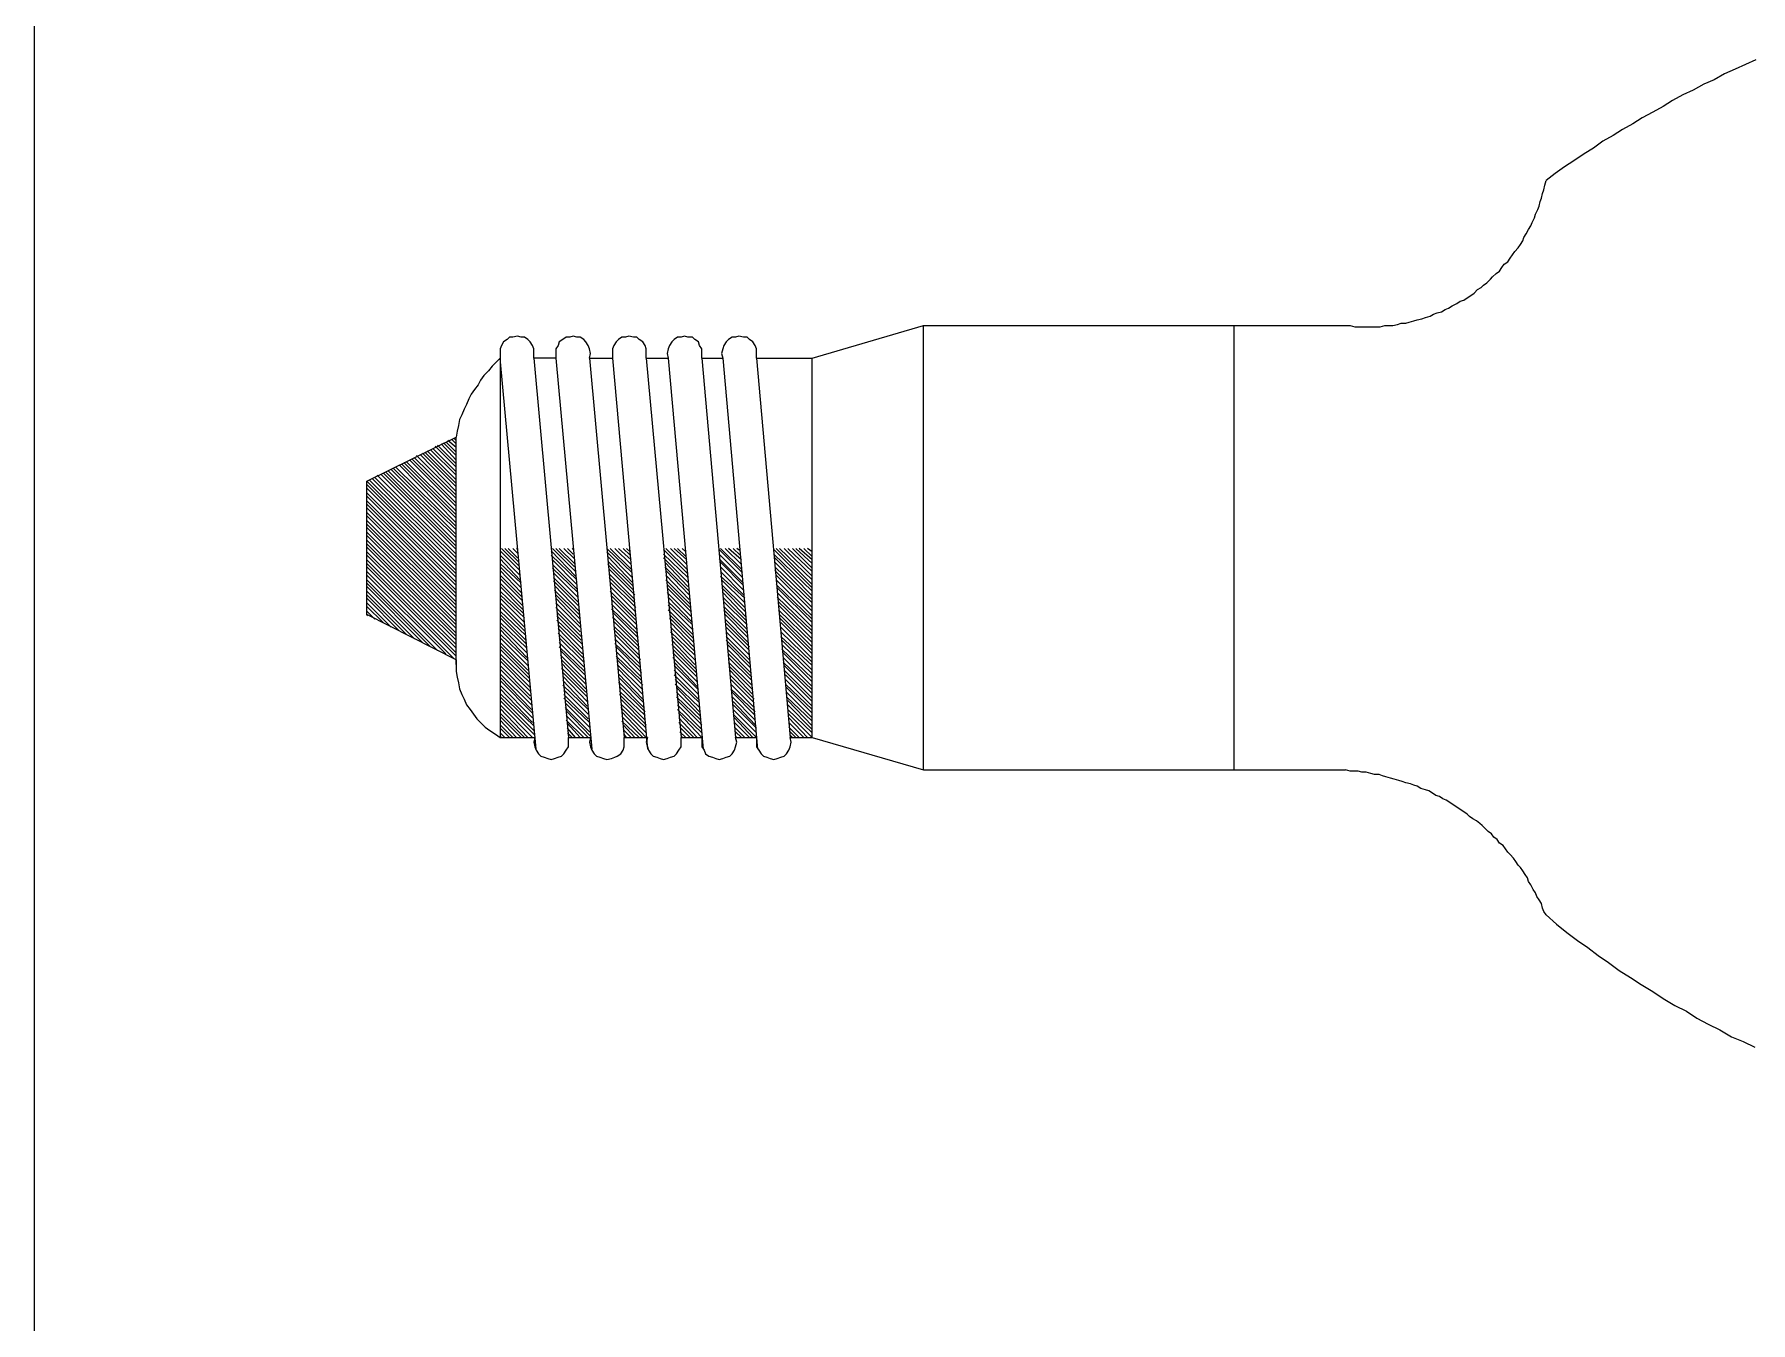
# Model space of a CAD drawing. Extents: x 604418 to 606014, y 1310869 to 1312555.
# Drawn here: x 605470.82 to 605500.63, y 1310957.45 to 1310979.81 of the extents above; entities that cross this region are included whole.
import ezdxf

# ---------------------------------------------------------------- set-up
doc = ezdxf.new("R2010")
doc.units = 0
doc.header["$MEASUREMENT"] = 0
doc.layers.get('0').update_dxf_attribs({"color": 10})

msp = doc.modelspace()

# ---------------------------------------------------------------- linework, layer by layer
at = {"color": 7, "lineweight": 13}
msp.add_lwpolyline([(605470.818, 1310924.029), (605531.002, 1310924.029), (605531.002, 1311001.915), (605470.818, 1311001.915)], close=True, dxfattribs=at)
for points in [[(605500.721, 1310979.37), (605500.54, 1310979.289), (605500.359, 1310979.208), (605500.177, 1310979.128), (605499.996, 1310979.027), (605499.815, 1310978.947), (605499.634, 1310978.846), (605499.452, 1310978.765), (605499.271, 1310978.665), (605499.11, 1310978.564), (605498.929, 1310978.463), (605498.747, 1310978.363), (605498.586, 1310978.262), (605498.405, 1310978.161), (605498.244, 1310978.06), (605498.063, 1310977.96), (605497.902, 1310977.839), (605497.74, 1310977.738), (605497.559, 1310977.617), (605497.398, 1310977.517), (605497.237, 1310977.396), (605497.076, 1310977.275)], [(605493.592, 1310974.757), (605493.672, 1310974.757), (605493.753, 1310974.737), (605493.813, 1310974.737), (605493.894, 1310974.737), (605493.974, 1310974.737), (605494.055, 1310974.737), (605494.115, 1310974.737), (605494.196, 1310974.737), (605494.276, 1310974.757), (605494.337, 1310974.757), (605494.417, 1310974.757), (605494.498, 1310974.778), (605494.558, 1310974.798), (605494.639, 1310974.798), (605494.699, 1310974.818), (605494.78, 1310974.838), (605494.84, 1310974.858), (605494.921, 1310974.878), (605494.981, 1310974.898), (605495.062, 1310974.919), (605495.122, 1310974.959), (605495.183, 1310974.979), (605495.263, 1310974.999), (605495.324, 1310975.039), (605495.384, 1310975.06), (605495.444, 1310975.1), (605495.525, 1310975.14), (605495.585, 1310975.18), (605495.646, 1310975.201), (605495.706, 1310975.241), (605495.767, 1310975.281), (605495.827, 1310975.321), (605495.888, 1310975.382), (605495.948, 1310975.422), (605495.988, 1310975.462), (605496.049, 1310975.503), (605496.109, 1310975.563), (605496.149, 1310975.603), (605496.21, 1310975.664), (605496.27, 1310975.704), (605496.31, 1310975.764), (605496.351, 1310975.825), (605496.411, 1310975.865), (605496.451, 1310975.926), (605496.492, 1310975.986), (605496.532, 1310976.046), (605496.592, 1310976.107), (605496.633, 1310976.167), (605496.673, 1310976.228), (605496.693, 1310976.288), (605496.733, 1310976.349), (605496.774, 1310976.429), (605496.814, 1310976.489), (605496.834, 1310976.55), (605496.874, 1310976.63), (605496.895, 1310976.691), (605496.935, 1310976.771), (605496.955, 1310976.832), (605496.975, 1310976.912), (605496.995, 1310976.973), (605497.015, 1310977.053), (605497.036, 1310977.114), (605497.056, 1310977.194), (605497.076, 1310977.275)], [(605479.876, 1310974.194), (605479.493, 1310974.194), (605479.493, 1310974.274), (605479.493, 1310974.355), (605479.473, 1310974.415), (605479.433, 1310974.475), (605479.393, 1310974.516), (605479.332, 1310974.556), (605479.272, 1310974.556), (605479.212, 1310974.576), (605479.131, 1310974.556), (605479.071, 1310974.556), (605479.03, 1310974.516), (605478.97, 1310974.475), (605478.93, 1310974.415), (605478.909, 1310974.355), (605478.909, 1310974.274), (605478.909, 1310974.194)], [(605480.46, 1310974.194), (605480.48, 1310974.274), (605480.46, 1310974.355), (605480.44, 1310974.415), (605480.4, 1310974.475), (605480.36, 1310974.516), (605480.299, 1310974.556), (605480.239, 1310974.556), (605480.178, 1310974.576), (605480.118, 1310974.556), (605480.057, 1310974.556), (605479.997, 1310974.516), (605479.937, 1310974.475), (605479.916, 1310974.415), (605479.876, 1310974.355), (605479.876, 1310974.274), (605479.876, 1310974.194)], [(605481.447, 1310974.194), (605481.447, 1310974.274), (605481.447, 1310974.355), (605481.427, 1310974.415), (605481.387, 1310974.475), (605481.326, 1310974.516), (605481.286, 1310974.556), (605481.226, 1310974.556), (605481.145, 1310974.576), (605481.085, 1310974.556), (605481.024, 1310974.556), (605480.964, 1310974.516), (605480.923, 1310974.475), (605480.883, 1310974.415), (605480.863, 1310974.355), (605480.863, 1310974.274), (605480.863, 1310974.194)], [(605482.414, 1310974.194), (605482.414, 1310974.274), (605482.414, 1310974.355), (605482.374, 1310974.415), (605482.353, 1310974.475), (605482.293, 1310974.516), (605482.253, 1310974.556), (605482.172, 1310974.556), (605482.112, 1310974.576), (605482.051, 1310974.556), (605481.991, 1310974.556), (605481.93, 1310974.516), (605481.89, 1310974.475), (605481.85, 1310974.415), (605481.83, 1310974.355), (605481.81, 1310974.274), (605481.83, 1310974.194)], [(605483.36, 1310974.194), (605483.36, 1310974.274), (605483.36, 1310974.355), (605483.34, 1310974.415), (605483.3, 1310974.475), (605483.24, 1310974.516), (605483.199, 1310974.556), (605483.139, 1310974.556), (605483.058, 1310974.576), (605482.998, 1310974.556), (605482.937, 1310974.556), (605482.877, 1310974.516), (605482.837, 1310974.475), (605482.796, 1310974.415), (605482.776, 1310974.355), (605482.756, 1310974.274), (605482.776, 1310974.194)], [(605484.327, 1310974.194), (605486.261, 1310974.757)], [(605486.261, 1310967.044), (605486.261, 1310974.757)], [(605486.261, 1310974.757), (605493.592, 1310974.757)], [(605491.658, 1310967.044), (605491.658, 1310974.757)], [(605478.909, 1310974.194), (605478.829, 1310974.113), (605478.768, 1310974.053), (605478.708, 1310973.972), (605478.627, 1310973.891), (605478.567, 1310973.811), (605478.527, 1310973.73), (605478.466, 1310973.65), (605478.406, 1310973.569), (605478.366, 1310973.489), (605478.325, 1310973.388), (605478.285, 1310973.307), (605478.245, 1310973.207), (605478.205, 1310973.126), (605478.184, 1310973.025), (605478.164, 1310972.925), (605478.144, 1310972.824)], [(605479.534, 1310967.406), (605478.909, 1310974.194), (605478.909, 1310967.608)], [(605479.493, 1310974.194), (605480.098, 1310967.608)], [(605479.876, 1310974.194), (605480.501, 1310967.406)], [(605480.46, 1310974.194), (605480.863, 1310974.194)], [(605480.46, 1310974.194), (605481.064, 1310967.608)], [(605480.863, 1310974.194), (605481.467, 1310967.406)], [(605481.447, 1310974.194), (605481.83, 1310974.194)], [(605481.447, 1310974.194), (605482.051, 1310967.608)], [(605481.83, 1310974.194), (605482.434, 1310967.406)], [(605482.414, 1310974.194), (605482.776, 1310974.194)], [(605482.414, 1310974.194), (605482.998, 1310967.608)], [(605482.776, 1310974.194), (605483.381, 1310967.406)], [(605483.36, 1310974.194), (605484.327, 1310974.194)], [(605483.36, 1310974.194), (605483.944, 1310967.608)], [(605484.327, 1310967.608), (605484.327, 1310974.194)], [(605476.593, 1310972.059), (605478.144, 1310972.824)], [(605478.144, 1310972.703), (605478.064, 1310972.784)], [(605478.144, 1310972.764), (605478.104, 1310972.804)], [(605478.144, 1310968.877), (605478.144, 1310972.824)], [(605478.144, 1310971.817), (605477.459, 1310972.502)], [(605478.144, 1310971.877), (605477.52, 1310972.522)], [(605478.144, 1310971.958), (605477.56, 1310972.542)], [(605478.144, 1310972.018), (605477.6, 1310972.562)], [(605478.144, 1310972.079), (605477.641, 1310972.582)], [(605478.144, 1310972.159), (605477.701, 1310972.602)], [(605478.144, 1310972.22), (605477.741, 1310972.623)], [(605478.144, 1310972.3), (605477.782, 1310972.663)], [(605478.144, 1310972.361), (605477.822, 1310972.683)], [(605478.144, 1310972.421), (605477.882, 1310972.703)], [(605478.144, 1310972.502), (605477.923, 1310972.723)], [(605478.144, 1310972.562), (605477.963, 1310972.743)], [(605478.144, 1310972.643), (605478.003, 1310972.764)], [(605478.144, 1310970.931), (605476.875, 1310972.2)], [(605478.144, 1310970.991), (605476.916, 1310972.22)], [(605478.144, 1310971.072), (605476.956, 1310972.24)], [(605478.144, 1310971.132), (605477.016, 1310972.26)], [(605478.144, 1310971.213), (605477.057, 1310972.28)], [(605478.144, 1310971.273), (605477.097, 1310972.3)], [(605478.144, 1310971.334), (605477.157, 1310972.341)], [(605478.144, 1310971.414), (605477.198, 1310972.361)], [(605478.144, 1310971.475), (605477.238, 1310972.381)], [(605478.144, 1310971.535), (605477.278, 1310972.401)], [(605478.144, 1310971.616), (605477.339, 1310972.421)], [(605478.144, 1310971.676), (605477.379, 1310972.441)], [(605478.144, 1310971.757), (605477.419, 1310972.461)], [(605478.144, 1310968.957), (605476.593, 1310969.743), (605476.593, 1310972.059)], [(605478.144, 1310970.508), (605476.593, 1310972.059)], [(605478.144, 1310970.447), (605476.593, 1310971.998)], [(605478.144, 1310970.387), (605476.593, 1310971.938)], [(605478.144, 1310970.588), (605476.634, 1310972.079)], [(605478.144, 1310970.649), (605476.694, 1310972.099)], [(605478.144, 1310970.729), (605476.734, 1310972.119)], [(605478.144, 1310970.79), (605476.775, 1310972.159)], [(605478.144, 1310970.87), (605476.835, 1310972.179)], [(605478.144, 1310970.306), (605476.593, 1310971.857)], [(605478.144, 1310970.246), (605476.593, 1310971.797)], [(605478.144, 1310970.165), (605476.593, 1310971.716)], [(605478.144, 1310970.105), (605476.593, 1310971.656)], [(605478.144, 1310970.045), (605476.593, 1310971.595)], [(605478.144, 1310969.964), (605476.593, 1310971.515)], [(605478.144, 1310969.904), (605476.593, 1310971.454)], [(605478.144, 1310969.843), (605476.593, 1310971.374)], [(605478.144, 1310969.763), (605476.593, 1310971.313)], [(605478.144, 1310969.702), (605476.593, 1310971.253)], [(605478.144, 1310969.622), (605476.593, 1310971.172)], [(605478.144, 1310969.561), (605476.593, 1310971.112)], [(605478.144, 1310969.501), (605476.593, 1310971.032)], [(605478.144, 1310969.42), (605476.593, 1310970.971)], [(605478.144, 1310969.36), (605476.593, 1310970.911)], [(605478.144, 1310969.299), (605476.593, 1310970.83)], [(605478.144, 1310969.219), (605476.593, 1310970.77)], [(605479.252, 1310970.508), (605478.909, 1310970.85)], [(605479.252, 1310970.427), (605478.909, 1310970.77)], [(605479.252, 1310970.347), (605478.909, 1310970.709)], [(605479.232, 1310970.588), (605478.93, 1310970.891)], [(605479.232, 1310970.649), (605478.99, 1310970.891)], [(605479.212, 1310970.729), (605479.05, 1310970.891)], [(605479.212, 1310970.81), (605479.131, 1310970.891)], [(605479.212, 1310970.87), (605479.191, 1310970.891)], [(605480.219, 1310970.407), (605479.796, 1310970.85)], [(605480.239, 1310970.347), (605479.796, 1310970.77)], [(605480.219, 1310970.488), (605479.816, 1310970.891)], [(605480.198, 1310970.568), (605479.876, 1310970.891)], [(605480.198, 1310970.629), (605479.937, 1310970.891)], [(605480.198, 1310970.709), (605480.017, 1310970.891)], [(605480.178, 1310970.79), (605480.078, 1310970.891)], [(605480.178, 1310970.87), (605480.158, 1310970.891)], [(605481.205, 1310970.468), (605480.762, 1310970.891)], [(605481.205, 1310970.387), (605480.762, 1310970.83)], [(605481.205, 1310970.306), (605480.782, 1310970.75)], [(605481.185, 1310970.528), (605480.823, 1310970.891)], [(605481.185, 1310970.609), (605480.903, 1310970.891)], [(605481.185, 1310970.689), (605480.964, 1310970.891)], [(605481.165, 1310970.77), (605481.044, 1310970.891)], [(605481.165, 1310970.83), (605481.105, 1310970.891)], [(605482.172, 1310970.447), (605481.749, 1310970.87)], [(605482.172, 1310970.387), (605481.749, 1310970.79)], [(605482.172, 1310970.306), (605481.749, 1310970.729)], [(605482.152, 1310970.528), (605481.789, 1310970.891)], [(605482.152, 1310970.609), (605481.87, 1310970.891)], [(605482.152, 1310970.689), (605481.93, 1310970.891)], [(605482.132, 1310970.75), (605481.991, 1310970.891)], [(605482.132, 1310970.83), (605482.071, 1310970.891)], [(605483.119, 1310970.468), (605482.716, 1310970.87)], [(605483.119, 1310970.387), (605482.716, 1310970.79)], [(605483.119, 1310970.306), (605482.716, 1310970.709)], [(605483.099, 1310970.528), (605482.736, 1310970.891)], [(605483.099, 1310970.609), (605482.817, 1310970.891)], [(605483.099, 1310970.689), (605482.877, 1310970.891)], [(605483.078, 1310970.77), (605482.958, 1310970.891)], [(605483.078, 1310970.85), (605483.018, 1310970.891)], [(605484.327, 1310970.206), (605483.662, 1310970.87)], [(605484.327, 1310970.145), (605483.662, 1310970.79)], [(605484.327, 1310970.065), (605483.683, 1310970.729)], [(605484.327, 1310970.266), (605483.703, 1310970.891)], [(605484.327, 1310970.347), (605483.763, 1310970.891)], [(605484.327, 1310970.407), (605483.844, 1310970.891)], [(605484.327, 1310970.488), (605483.904, 1310970.891)], [(605484.327, 1310970.548), (605483.985, 1310970.891)], [(605484.327, 1310970.629), (605484.045, 1310970.891)], [(605484.327, 1310970.689), (605484.106, 1310970.891)], [(605484.327, 1310970.75), (605484.186, 1310970.891)], [(605484.327, 1310970.83), (605484.247, 1310970.891)], [(605484.327, 1310970.891), (605484.327, 1310970.891)], [(605478.144, 1310969.158), (605476.593, 1310970.689)], [(605478.144, 1310969.078), (605476.593, 1310970.629)], [(605478.144, 1310969.018), (605476.593, 1310970.568)], [(605478.104, 1310968.977), (605476.593, 1310970.488)], [(605477.963, 1310969.058), (605476.593, 1310970.427)], [(605479.272, 1310970.286), (605478.909, 1310970.629)], [(605479.272, 1310970.206), (605478.909, 1310970.568)], [(605479.272, 1310970.125), (605478.909, 1310970.508)], [(605479.292, 1310970.045), (605478.909, 1310970.427)], [(605480.239, 1310970.266), (605479.816, 1310970.689)], [(605480.239, 1310970.186), (605479.816, 1310970.609)], [(605480.259, 1310970.125), (605479.816, 1310970.548)], [(605480.259, 1310970.045), (605479.836, 1310970.468)], [(605481.226, 1310970.226), (605480.782, 1310970.669)], [(605481.226, 1310970.165), (605480.782, 1310970.609)], [(605481.246, 1310970.085), (605480.803, 1310970.528)], [(605481.246, 1310970.004), (605480.803, 1310970.447)], [(605482.172, 1310970.226), (605481.769, 1310970.649)], [(605482.192, 1310970.145), (605481.769, 1310970.568)], [(605482.192, 1310970.085), (605481.789, 1310970.508)], [(605482.192, 1310970.004), (605481.789, 1310970.427)], [(605483.139, 1310970.246), (605482.736, 1310970.649)], [(605483.139, 1310970.165), (605482.736, 1310970.568)], [(605483.139, 1310970.085), (605482.736, 1310970.488)], [(605483.159, 1310970.025), (605482.736, 1310970.407)], [(605484.327, 1310970.004), (605483.683, 1310970.649)], [(605484.327, 1310969.944), (605483.683, 1310970.568)], [(605484.327, 1310969.863), (605483.683, 1310970.508)], [(605484.327, 1310969.803), (605483.703, 1310970.427)], [(605477.822, 1310969.118), (605476.593, 1310970.347)], [(605477.701, 1310969.179), (605476.593, 1310970.286)], [(605477.56, 1310969.259), (605476.593, 1310970.226)], [(605477.419, 1310969.32), (605476.593, 1310970.145)], [(605479.292, 1310969.984), (605478.909, 1310970.367)], [(605479.292, 1310969.904), (605478.909, 1310970.286)], [(605479.312, 1310969.823), (605478.909, 1310970.226)], [(605479.312, 1310969.763), (605478.909, 1310970.145)], [(605480.259, 1310969.964), (605479.836, 1310970.387)], [(605480.279, 1310969.884), (605479.836, 1310970.327)], [(605480.279, 1310969.803), (605479.856, 1310970.246)], [(605480.279, 1310969.743), (605479.856, 1310970.165)], [(605481.246, 1310969.944), (605480.803, 1310970.387)], [(605481.266, 1310969.863), (605480.823, 1310970.306)], [(605481.266, 1310969.783), (605480.823, 1310970.226)], [(605481.266, 1310969.702), (605480.823, 1310970.145)], [(605482.212, 1310969.924), (605481.789, 1310970.347)], [(605482.212, 1310969.863), (605481.81, 1310970.266)], [(605482.233, 1310969.783), (605481.81, 1310970.206)], [(605482.233, 1310969.702), (605481.81, 1310970.125)], [(605483.159, 1310969.944), (605482.756, 1310970.347)], [(605483.159, 1310969.863), (605482.756, 1310970.266)], [(605483.179, 1310969.783), (605482.776, 1310970.186)], [(605483.179, 1310969.702), (605482.776, 1310970.125)], [(605484.327, 1310969.722), (605483.703, 1310970.347)], [(605484.327, 1310969.662), (605483.703, 1310970.266)], [(605484.327, 1310969.602), (605483.723, 1310970.206)], [(605484.327, 1310969.521), (605483.723, 1310970.125)], [(605477.278, 1310969.4), (605476.593, 1310970.085)], [(605477.157, 1310969.461), (605476.593, 1310970.025)], [(605477.016, 1310969.521), (605476.593, 1310969.944)], [(605476.875, 1310969.602), (605476.593, 1310969.884)], [(605476.734, 1310969.662), (605476.593, 1310969.803)], [(605479.332, 1310969.682), (605478.909, 1310970.085)], [(605479.332, 1310969.602), (605478.909, 1310970.025)], [(605479.332, 1310969.521), (605478.909, 1310969.944)], [(605479.332, 1310969.461), (605478.909, 1310969.884)], [(605479.353, 1310969.38), (605478.909, 1310969.803)], [(605480.299, 1310969.662), (605479.876, 1310970.085)], [(605480.299, 1310969.581), (605479.876, 1310970.025)], [(605480.299, 1310969.521), (605479.876, 1310969.944)], [(605480.299, 1310969.44), (605479.876, 1310969.863)], [(605481.266, 1310969.642), (605480.843, 1310970.065)], [(605481.286, 1310969.561), (605480.843, 1310970.004)], [(605481.286, 1310969.481), (605480.843, 1310969.924)], [(605481.286, 1310969.42), (605480.843, 1310969.843)], [(605482.233, 1310969.622), (605481.83, 1310970.045)], [(605482.253, 1310969.561), (605481.83, 1310969.964)], [(605482.253, 1310969.481), (605481.83, 1310969.904)], [(605482.253, 1310969.4), (605481.83, 1310969.823)], [(605483.179, 1310969.642), (605482.776, 1310970.045)], [(605483.199, 1310969.561), (605482.796, 1310969.964)], [(605483.199, 1310969.481), (605482.796, 1310969.884)], [(605483.199, 1310969.42), (605482.796, 1310969.823)], [(605484.327, 1310969.461), (605483.723, 1310970.045)], [(605484.327, 1310969.4), (605483.743, 1310969.964)], [(605484.327, 1310969.32), (605483.743, 1310969.904)], [(605484.327, 1310969.259), (605483.743, 1310969.823)], [(605476.613, 1310969.722), (605476.593, 1310969.743)], [(605479.353, 1310969.299), (605478.909, 1310969.743)], [(605479.353, 1310969.239), (605478.909, 1310969.682)], [(605479.373, 1310969.158), (605478.909, 1310969.602)], [(605479.373, 1310969.078), (605478.909, 1310969.541)], [(605480.319, 1310969.36), (605479.896, 1310969.783)], [(605480.319, 1310969.299), (605479.896, 1310969.722)], [(605480.339, 1310969.219), (605479.896, 1310969.642)], [(605480.339, 1310969.138), (605479.916, 1310969.561)], [(605481.306, 1310969.34), (605480.863, 1310969.783)], [(605481.306, 1310969.259), (605480.863, 1310969.702)], [(605481.326, 1310969.179), (605480.883, 1310969.622)], [(605481.326, 1310969.118), (605480.883, 1310969.541)], [(605482.273, 1310969.32), (605481.85, 1310969.743)], [(605482.273, 1310969.259), (605481.85, 1310969.682)], [(605482.273, 1310969.179), (605481.87, 1310969.602)], [(605482.293, 1310969.098), (605481.87, 1310969.521)], [(605483.219, 1310969.34), (605482.817, 1310969.743)], [(605483.219, 1310969.259), (605482.817, 1310969.662)], [(605483.24, 1310969.179), (605482.817, 1310969.602)], [(605483.24, 1310969.118), (605482.837, 1310969.521)], [(605484.327, 1310969.179), (605483.763, 1310969.743)], [(605484.327, 1310969.118), (605483.763, 1310969.682)], [(605484.327, 1310969.058), (605483.783, 1310969.602)], [(605484.327, 1310968.977), (605483.783, 1310969.521)], [(605479.373, 1310968.997), (605478.909, 1310969.481)], [(605479.393, 1310968.937), (605478.909, 1310969.4)], [(605479.393, 1310968.856), (605478.909, 1310969.34)], [(605479.393, 1310968.776), (605478.909, 1310969.259)], [(605480.339, 1310969.058), (605479.916, 1310969.501)], [(605480.36, 1310968.977), (605479.916, 1310969.42)], [(605480.36, 1310968.917), (605479.937, 1310969.34)], [(605480.36, 1310968.836), (605479.937, 1310969.259)], [(605481.326, 1310969.038), (605480.883, 1310969.481)], [(605481.346, 1310968.957), (605480.903, 1310969.4)], [(605481.346, 1310968.877), (605480.903, 1310969.32)], [(605481.346, 1310968.816), (605480.903, 1310969.239)], [(605482.293, 1310969.038), (605481.87, 1310969.44)], [(605482.293, 1310968.957), (605481.89, 1310969.36)], [(605482.293, 1310968.877), (605481.89, 1310969.299)], [(605482.313, 1310968.796), (605481.89, 1310969.219)], [(605483.24, 1310969.038), (605482.837, 1310969.44)], [(605483.24, 1310968.957), (605482.837, 1310969.36)], [(605483.26, 1310968.877), (605482.837, 1310969.299)], [(605483.26, 1310968.816), (605482.857, 1310969.219)], [(605484.327, 1310968.917), (605483.783, 1310969.44)], [(605484.327, 1310968.856), (605483.783, 1310969.36)], [(605484.327, 1310968.776), (605483.803, 1310969.299)], [(605484.327, 1310968.715), (605483.803, 1310969.219)], [(605478.144, 1310968.957), (605478.144, 1310968.856), (605478.144, 1310968.756), (605478.164, 1310968.655), (605478.184, 1310968.554), (605478.205, 1310968.454), (605478.245, 1310968.353), (605478.285, 1310968.272), (605478.325, 1310968.172), (605478.386, 1310968.091), (605478.446, 1310968.01), (605478.507, 1310967.93), (605478.587, 1310967.849), (605478.648, 1310967.789), (605478.728, 1310967.729), (605478.829, 1310967.668), (605478.909, 1310967.608)], [(605479.413, 1310968.695), (605478.909, 1310969.199)], [(605479.413, 1310968.635), (605478.909, 1310969.138)], [(605479.433, 1310968.554), (605478.909, 1310969.058)], [(605479.433, 1310968.474), (605478.909, 1310968.997)], [(605479.433, 1310968.413), (605478.909, 1310968.937)], [(605480.38, 1310968.756), (605479.937, 1310969.179)], [(605480.38, 1310968.695), (605479.957, 1310969.118)], [(605480.38, 1310968.615), (605479.957, 1310969.038)], [(605480.4, 1310968.534), (605479.977, 1310968.957)], [(605481.367, 1310968.736), (605480.923, 1310969.179)], [(605481.367, 1310968.655), (605480.923, 1310969.098)], [(605481.367, 1310968.595), (605480.923, 1310969.018)], [(605481.387, 1310968.514), (605480.944, 1310968.957)], [(605482.313, 1310968.736), (605481.91, 1310969.138)], [(605482.333, 1310968.655), (605481.91, 1310969.078)], [(605482.333, 1310968.574), (605481.91, 1310968.997)], [(605482.333, 1310968.494), (605481.93, 1310968.917)], [(605483.26, 1310968.736), (605482.857, 1310969.138)], [(605483.28, 1310968.655), (605482.877, 1310969.058)], [(605483.28, 1310968.595), (605482.877, 1310968.997)], [(605483.28, 1310968.514), (605482.877, 1310968.917)], [(605484.327, 1310968.635), (605483.803, 1310969.138)], [(605484.327, 1310968.574), (605483.824, 1310969.078)], [(605484.327, 1310968.494), (605483.824, 1310968.997)], [(605484.327, 1310968.433), (605483.824, 1310968.917)], [(605479.433, 1310968.333), (605478.909, 1310968.856)], [(605479.453, 1310968.252), (605478.909, 1310968.796)], [(605479.453, 1310968.172), (605478.909, 1310968.715)], [(605479.453, 1310968.091), (605478.909, 1310968.655)], [(605480.4, 1310968.454), (605479.977, 1310968.897)], [(605480.4, 1310968.393), (605479.977, 1310968.816)], [(605480.42, 1310968.313), (605479.997, 1310968.736)], [(605480.42, 1310968.232), (605479.997, 1310968.675)], [(605481.387, 1310968.433), (605480.944, 1310968.877)], [(605481.387, 1310968.353), (605480.964, 1310968.796)], [(605481.387, 1310968.272), (605480.964, 1310968.715)], [(605481.407, 1310968.212), (605480.964, 1310968.655)], [(605482.353, 1310968.433), (605481.93, 1310968.856)], [(605482.353, 1310968.353), (605481.93, 1310968.776)], [(605482.353, 1310968.272), (605481.93, 1310968.695)], [(605482.374, 1310968.212), (605481.951, 1310968.615)], [(605483.3, 1310968.433), (605482.897, 1310968.836)], [(605483.3, 1310968.353), (605482.897, 1310968.776)], [(605483.32, 1310968.272), (605482.897, 1310968.695)], [(605483.32, 1310968.212), (605482.917, 1310968.615)], [(605484.327, 1310968.373), (605483.844, 1310968.856)], [(605484.327, 1310968.292), (605483.844, 1310968.776)], [(605484.327, 1310968.232), (605483.864, 1310968.695)], [(605484.327, 1310968.151), (605483.864, 1310968.615)], [(605479.473, 1310968.031), (605478.909, 1310968.595)], [(605479.473, 1310967.95), (605478.909, 1310968.514)], [(605479.473, 1310967.87), (605478.909, 1310968.454)], [(605479.493, 1310967.809), (605478.909, 1310968.373)], [(605479.493, 1310967.729), (605478.909, 1310968.313)], [(605480.42, 1310968.151), (605479.997, 1310968.595)], [(605480.44, 1310968.091), (605479.997, 1310968.514)], [(605480.44, 1310968.01), (605480.017, 1310968.433)], [(605480.44, 1310967.93), (605480.017, 1310968.353)], [(605481.407, 1310968.131), (605480.964, 1310968.574)], [(605481.427, 1310968.051), (605480.984, 1310968.494)], [(605481.427, 1310967.99), (605480.984, 1310968.413)], [(605481.427, 1310967.91), (605480.984, 1310968.353)], [(605482.374, 1310968.131), (605481.951, 1310968.534)], [(605482.374, 1310968.051), (605481.971, 1310968.474)], [(605482.394, 1310967.97), (605481.971, 1310968.393)], [(605482.394, 1310967.91), (605481.971, 1310968.313)], [(605483.32, 1310968.131), (605482.917, 1310968.534)], [(605483.34, 1310968.051), (605482.917, 1310968.454)], [(605483.34, 1310967.99), (605482.937, 1310968.393)], [(605483.34, 1310967.91), (605482.937, 1310968.313)], [(605484.327, 1310968.091), (605483.864, 1310968.534)], [(605484.327, 1310968.031), (605483.884, 1310968.474)], [(605484.327, 1310967.95), (605483.884, 1310968.393)], [(605484.327, 1310967.89), (605483.884, 1310968.313)], [(605479.514, 1310967.648), (605478.909, 1310968.252)], [(605479.473, 1310967.608), (605478.909, 1310968.172)], [(605479.393, 1310967.608), (605478.909, 1310968.111)], [(605479.332, 1310967.608), (605478.909, 1310968.031)], [(605480.46, 1310967.87), (605480.017, 1310968.292)], [(605480.46, 1310967.789), (605480.037, 1310968.212)], [(605480.46, 1310967.708), (605480.037, 1310968.131)], [(605480.48, 1310967.628), (605480.057, 1310968.071)], [(605481.447, 1310967.829), (605481.004, 1310968.272)], [(605481.447, 1310967.769), (605481.004, 1310968.192)], [(605481.447, 1310967.688), (605481.004, 1310968.131)], [(605481.447, 1310967.608), (605481.024, 1310968.051)], [(605482.414, 1310967.829), (605481.991, 1310968.252)], [(605482.414, 1310967.749), (605481.991, 1310968.172)], [(605482.414, 1310967.688), (605481.991, 1310968.091)], [(605482.414, 1310967.608), (605482.011, 1310968.031)], [(605483.34, 1310967.829), (605482.958, 1310968.232)], [(605483.36, 1310967.769), (605482.958, 1310968.172)], [(605483.36, 1310967.688), (605482.958, 1310968.091)], [(605484.327, 1310967.809), (605483.904, 1310968.252)], [(605484.327, 1310967.749), (605483.904, 1310968.172)], [(605484.327, 1310967.688), (605483.904, 1310968.091)], [(605484.327, 1310967.608), (605483.904, 1310968.031)], [(605479.272, 1310967.608), (605478.909, 1310967.97)], [(605479.191, 1310967.608), (605478.909, 1310967.91)], [(605479.131, 1310967.608), (605478.909, 1310967.829)], [(605479.071, 1310967.608), (605478.909, 1310967.769)], [(605480.44, 1310967.608), (605480.057, 1310967.99)], [(605480.36, 1310967.608), (605480.057, 1310967.91)], [(605480.299, 1310967.608), (605480.078, 1310967.849)], [(605480.219, 1310967.608), (605480.078, 1310967.769)], [(605481.387, 1310967.608), (605481.024, 1310967.97)], [(605481.326, 1310967.608), (605481.024, 1310967.89)], [(605481.246, 1310967.608), (605481.044, 1310967.829)], [(605481.185, 1310967.608), (605481.044, 1310967.749)], [(605482.333, 1310967.608), (605482.011, 1310967.95)], [(605482.273, 1310967.608), (605482.011, 1310967.87)], [(605482.212, 1310967.608), (605482.031, 1310967.789)], [(605483.36, 1310967.608), (605482.958, 1310968.01)], [(605483.3, 1310967.608), (605482.978, 1310967.95)], [(605483.24, 1310967.608), (605482.978, 1310967.87)], [(605483.159, 1310967.608), (605482.978, 1310967.789)], [(605484.247, 1310967.608), (605483.924, 1310967.95)], [(605484.186, 1310967.608), (605483.924, 1310967.87)], [(605484.106, 1310967.608), (605483.924, 1310967.789)], [(605478.99, 1310967.608), (605478.909, 1310967.688)], [(605478.93, 1310967.608), (605478.909, 1310967.628)], [(605478.909, 1310967.608), (605479.514, 1310967.608)], [(605479.514, 1310967.608), (605479.493, 1310967.527), (605479.514, 1310967.447), (605479.534, 1310967.386), (605479.574, 1310967.326), (605479.614, 1310967.285), (605479.675, 1310967.265), (605479.735, 1310967.245), (605479.796, 1310967.225), (605479.856, 1310967.245), (605479.916, 1310967.265), (605479.977, 1310967.285), (605480.017, 1310967.326), (605480.057, 1310967.386), (605480.098, 1310967.447), (605480.098, 1310967.527), (605480.098, 1310967.608)], [(605480.158, 1310967.608), (605480.078, 1310967.688)], [(605480.098, 1310967.608), (605480.48, 1310967.608)], [(605480.48, 1310967.608), (605480.46, 1310967.527), (605480.48, 1310967.447), (605480.501, 1310967.386), (605480.541, 1310967.326), (605480.581, 1310967.285), (605480.641, 1310967.265), (605480.702, 1310967.245), (605480.762, 1310967.225), (605480.843, 1310967.245), (605480.903, 1310967.265), (605480.944, 1310967.285), (605481.004, 1310967.326), (605481.044, 1310967.386), (605481.064, 1310967.447), (605481.064, 1310967.527), (605481.064, 1310967.608)], [(605481.105, 1310967.608), (605481.064, 1310967.668)], [(605481.064, 1310967.608), (605481.467, 1310967.608)], [(605481.467, 1310967.608), (605481.447, 1310967.527), (605481.467, 1310967.447), (605481.487, 1310967.386), (605481.528, 1310967.326), (605481.568, 1310967.285), (605481.628, 1310967.265), (605481.689, 1310967.245), (605481.749, 1310967.225), (605481.81, 1310967.245), (605481.87, 1310967.265), (605481.93, 1310967.285), (605481.971, 1310967.326), (605482.011, 1310967.386), (605482.051, 1310967.447), (605482.051, 1310967.527), (605482.051, 1310967.608)], [(605482.132, 1310967.608), (605482.031, 1310967.708)], [(605482.071, 1310967.608), (605482.051, 1310967.648)], [(605482.051, 1310967.608), (605482.414, 1310967.608)], [(605482.414, 1310967.608), (605482.414, 1310967.527), (605482.414, 1310967.447), (605482.454, 1310967.386), (605482.474, 1310967.326), (605482.535, 1310967.285), (605482.595, 1310967.265), (605482.655, 1310967.245), (605482.716, 1310967.225), (605482.776, 1310967.245), (605482.837, 1310967.265), (605482.897, 1310967.285), (605482.937, 1310967.326), (605482.978, 1310967.386), (605482.998, 1310967.447), (605483.018, 1310967.527), (605482.998, 1310967.608)], [(605483.099, 1310967.608), (605482.998, 1310967.708)], [(605483.018, 1310967.608), (605482.998, 1310967.628)], [(605482.998, 1310967.608), (605483.36, 1310967.608), (605483.36, 1310967.527), (605483.36, 1310967.447), (605483.401, 1310967.386), (605483.441, 1310967.326), (605483.481, 1310967.285), (605483.542, 1310967.265), (605483.602, 1310967.245), (605483.662, 1310967.225), (605483.723, 1310967.245), (605483.783, 1310967.265), (605483.844, 1310967.285), (605483.884, 1310967.326), (605483.924, 1310967.386), (605483.944, 1310967.447), (605483.965, 1310967.527), (605483.944, 1310967.608)], [(605484.045, 1310967.608), (605483.944, 1310967.708)], [(605483.985, 1310967.608), (605483.944, 1310967.648)], [(605483.944, 1310967.608), (605484.327, 1310967.608)], [(605484.327, 1310967.608), (605486.261, 1310967.044)], [(605486.261, 1310967.044), (605493.592, 1310967.044)], [(605497.076, 1310964.526), (605497.036, 1310964.587), (605497.015, 1310964.647), (605496.995, 1310964.728), (605496.955, 1310964.788), (605496.915, 1310964.848), (605496.895, 1310964.909), (605496.854, 1310964.969), (605496.814, 1310965.05), (605496.774, 1310965.11), (605496.754, 1310965.171), (605496.713, 1310965.231), (605496.673, 1310965.292), (605496.633, 1310965.352), (605496.592, 1310965.392), (605496.552, 1310965.453), (605496.512, 1310965.513), (605496.451, 1310965.574), (605496.411, 1310965.614), (605496.371, 1310965.674), (605496.331, 1310965.735), (605496.27, 1310965.775), (605496.23, 1310965.835), (605496.17, 1310965.876), (605496.129, 1310965.936), (605496.069, 1310965.976), (605496.029, 1310966.017), (605495.968, 1310966.077), (605495.928, 1310966.117), (605495.867, 1310966.158), (605495.807, 1310966.198), (605495.747, 1310966.238), (605495.706, 1310966.278), (605495.646, 1310966.319), (605495.585, 1310966.359), (605495.525, 1310966.399), (605495.465, 1310966.44), (605495.404, 1310966.48), (605495.344, 1310966.52), (605495.283, 1310966.54), (605495.223, 1310966.581), (605495.163, 1310966.601), (605495.102, 1310966.641), (605495.042, 1310966.681), (605494.981, 1310966.701), (605494.901, 1310966.722), (605494.84, 1310966.762), (605494.78, 1310966.782), (605494.719, 1310966.802), (605494.639, 1310966.822), (605494.578, 1310966.842), (605494.518, 1310966.863), (605494.437, 1310966.883), (605494.377, 1310966.903), (605494.296, 1310966.923), (605494.236, 1310966.943), (605494.176, 1310966.963), (605494.095, 1310966.963), (605494.035, 1310966.983), (605493.954, 1310967.003), (605493.874, 1310967.003), (605493.813, 1310967.024), (605493.733, 1310967.024), (605493.672, 1310967.024), (605493.592, 1310967.044)], [(605497.076, 1310964.526), (605497.257, 1310964.365), (605497.438, 1310964.224), (605497.62, 1310964.083), (605497.801, 1310963.962), (605497.982, 1310963.821), (605498.163, 1310963.701), (605498.345, 1310963.56), (605498.546, 1310963.439), (605498.727, 1310963.318), (605498.929, 1310963.197), (605499.11, 1310963.076), (605499.311, 1310962.955), (605499.513, 1310962.855), (605499.694, 1310962.734), (605499.895, 1310962.633), (605500.097, 1310962.532), (605500.298, 1310962.412), (605500.5, 1310962.331), (605500.701, 1310962.23)]]:
    msp.add_lwpolyline(points, dxfattribs=at)

doc.saveas('drawing.dxf')
